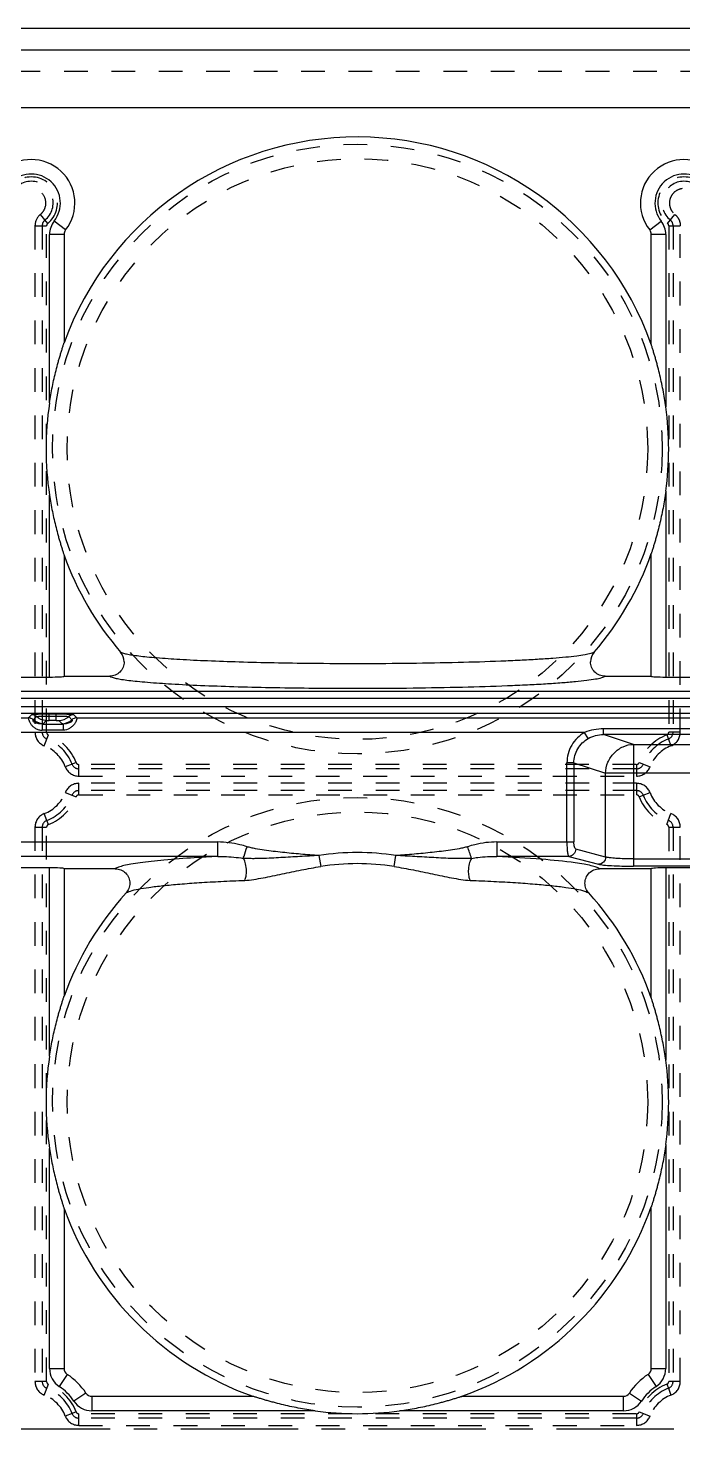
# Model space of a CAD drawing. Header units: millimetres. Extents: x -840 to 1682, y -9216 to -2117.
# Drawn here: x 79.5 to 124.6, y -2510.8 to -2414.3 of the extents above; entities that cross this region are included whole.
import ezdxf

# ---------------------------------------------------------------- set-up
doc = ezdxf.new("R2010")
doc.units = ezdxf.units.MM
doc.header["$LTSCALE"] = 16.335
doc.linetypes.add('CENTER', pattern=[0.6, 0.375, -0.075, 0.075, -0.075])
doc.linetypes.add('HIDDEN', pattern=[0.2, 0.1, -0.1])
doc.layers.get('0').update_dxf_attribs({"linetype": 'CONTINUOUS'})
doc.layers.add('DEFAULT_2', color=8, linetype='HIDDEN')

msp = doc.modelspace()

# ---------------------------------------------------------------- linework, layer by layer
at = {"color": 7, "linetype": 'Continuous'}
for p, q in [((54.686, -2414.331), (194.686, -2414.331)), ((54.686, -2415.831), (194.686, -2415.831)), ((194.686, -2419.831), (54.686, -2419.831)), ((82.081, -2428.243), (81.295, -2427.625)), ((122.329, -2428.243), (123.114, -2427.625)), ((80.974, -2440.16), (80.974, -2428.553)), ((81.974, -2428.553), (80.974, -2428.553)), ((81.974, -2428.553), (81.974, -2436.018)), ((122.436, -2436.125), (122.436, -2428.553)), ((123.436, -2428.553), (122.436, -2428.553)), ((123.436, -2428.553), (123.436, -2440.427)), ((123.436, -2446.236), (123.436, -2459.035)), ((80.974, -2459.035), (80.974, -2446.502)), ((81.974, -2450.644), (81.974, -2458.983)), ((122.436, -2458.983), (122.436, -2450.538)), ((78.474, -2459.035), (80.974, -2459.035)), ((81.974, -2458.983), (85.12, -2458.983)), ((119.252, -2458.983), (122.436, -2458.983)), ((123.436, -2459.035), (125.936, -2459.035)), ((76.15, -2460.006), (173.221, -2460.006)), ((173.221, -2460.505), (76.15, -2460.505)), ((75.789, -2461.056), (173.582, -2461.056)), ((173.582, -2461.556), (75.789, -2461.556)), ((79.731, -2461.632), (79.516, -2461.848)), ((80.949, -2462.024), (80.949, -2461.572)), ((80.949, -2461.572), (81.422, -2461.572)), ((81.422, -2462.024), (81.422, -2461.572)), ((82.856, -2461.848), (82.64, -2461.632)), ((75.844, -2461.848), (79.516, -2461.848)), ((79.855, -2461.981), (80.071, -2461.766)), ((80.46, -2462.273), (80.46, -2462.697)), ((80.46, -2462.273), (81.912, -2462.273)), ((80.534, -2462.249), (80.749, -2462.034)), ((80.949, -2461.723), (81.422, -2461.723)), ((81.422, -2462.024), (80.949, -2462.024)), ((81.623, -2462.034), (81.838, -2462.249)), ((81.912, -2462.273), (81.912, -2462.697)), ((82.301, -2461.766), (82.516, -2461.981)), ((82.856, -2461.848), (166.516, -2461.848)), ((119.141, -2462.993), (119.141, -2462.612)), ((130.23, -2462.612), (119.141, -2462.612)), ((117.845, -2462.847), (75.844, -2462.847)), ((81.912, -2462.697), (80.46, -2462.697)), ((118.091, -2463.27), (117.845, -2462.847)), ((130.23, -2462.993), (119.141, -2462.993)), ((121.22, -2463.672), (119.141, -2462.993)), ((121.22, -2463.672), (121.22, -2472.063)), ((121.22, -2463.672), (128.151, -2463.672)), ((116.623, -2470.399), (116.623, -2464.951)), ((117.106, -2464.951), (116.623, -2464.951)), ((117.106, -2464.951), (117.106, -2470.399)), ((117.106, -2464.951), (119.289, -2465.664)), ((119.289, -2471.435), (119.289, -2465.664)), ((130.083, -2465.664), (119.289, -2465.664)), ((74.845, -2470.399), (92.569, -2470.399)), ((92.569, -2471.396), (92.569, -2470.399)), ((111.803, -2470.399), (111.803, -2471.396)), ((111.803, -2470.399), (117.106, -2470.399)), ((99.54, -2471.331), (99.658, -2472.087)), ((104.714, -2472.087), (104.832, -2471.331)), ((119.289, -2471.435), (117.23, -2470.898)), ((92.569, -2471.396), (75.844, -2471.396)), ((80.974, -2472.17), (78.474, -2472.17)), ((80.974, -2485.16), (80.974, -2472.17)), ((81.974, -2472.24), (81.974, -2481.018)), ((85.509, -2472.24), (81.974, -2472.24)), ((116.747, -2471.396), (111.803, -2471.396)), ((116.747, -2471.396), (118.806, -2471.934)), ((122.436, -2472.24), (118.863, -2472.24)), ((121.22, -2471.564), (128.151, -2471.564)), ((128.152, -2472.063), (121.22, -2472.063)), ((122.436, -2481.125), (122.436, -2472.24)), ((123.436, -2472.17), (123.436, -2485.427)), ((125.936, -2472.17), (123.436, -2472.17)), ((80.974, -2506.655), (80.974, -2491.502)), ((123.436, -2491.236), (123.436, -2506.655)), ((81.974, -2495.644), (81.974, -2506.655)), ((122.436, -2506.655), (122.436, -2495.538)), ((80.974, -2506.655), (81.974, -2506.655)), ((122.436, -2506.655), (123.436, -2506.655)), ((82.199, -2507.073), (81.649, -2507.908)), ((122.211, -2507.073), (122.761, -2507.908)), ((83.482, -2508.356), (82.647, -2508.906)), ((83.9, -2508.581), (83.9, -2509.581)), ((83.9, -2508.581), (94.979, -2508.581)), ((109.393, -2508.581), (120.51, -2508.581)), ((120.51, -2509.581), (120.51, -2508.581)), ((120.928, -2508.356), (121.763, -2508.906)), ((99.281, -2509.581), (83.9, -2509.581)), ((120.51, -2509.581), (105.091, -2509.581))]:
    msp.add_line(p, q, dxfattribs=at)
at = {"color": 1, "linetype": 'CENTER', "ltscale": 1.320531}
msp.add_line((-26.47, -2510.831), (275.842, -2510.831), dxfattribs=at)
at = {"color": 7, "linetype": 'Continuous'}
for centre, radius, start, end in [((102.186, -2443.331), 21.494, 19.59012, 160.10915), ((79.724, -2426.388), 3, 321.78679, 218.21321), ((124.686, -2426.388), 3, 321.78679, 218.21321), ((79.724, -2426.388), 2, 321.78679, 218.21321), ((124.686, -2426.388), 2, 321.78679, 218.21321), ((82.474, -2428.553), 1.5, 141.78679, 180), ((121.936, -2428.553), 1.5, 0, 38.21321), ((82.474, -2428.553), 0.5, 141.78679, 180), ((121.936, -2428.553), 0.5, 0, 38.21321), ((102.186, -2443.331), 21.448, 171.49761, 188.50239), ((102.186, -2443.331), 21.448, 352.21628, 7.78372), ((102.186, -2443.331), 21.494, 199.89085, 220.64302), ((102.186, -2443.331), 21.494, 319.35698, 340.40988), ((85.117, -2457.985), 1.002, 0.21605, 40.71026), ((119.255, -2457.985), 1.002, 139.28714, 179.79701), ((79.73, -2462.133), 0.501, 47.0941, 89.82792), ((82.642, -2462.133), 0.501, 90.17224, 132.90601), ((79.516, -2462.348), 0.5, 47.14849, 90.01815), ((81.62, -2461.033), 1.001, 270.17208, 312.90041), ((82.857, -2462.35), 0.501, 90.06934, 132.76409), ((102.186, -2488.331), 17.205, 81.15389, 98.84612), ((-94.803, -2538.24), 215.44, 18.03883, 18.26353), ((98.311, -2589.227), 117.971, 92.7902, 93.57719), ((102.186, -2488.331), 16.44, 81.15388, 98.84612), ((102.186, -2488.331), 21.494, 137.86698, 160.10915), ((102.186, -2488.331), 21.494, 19.59012, 42.13302), ((102.186, -2488.331), 21.448, 171.49761, 188.50239), ((102.186, -2488.331), 21.448, 352.21628, 7.78372), ((102.186, -2488.331), 21.494, 199.89085, 250.40988), ((102.186, -2488.331), 21.494, 289.59012, 340.40988), ((82.474, -2506.655), 1.5, 180, 236.63299), ((82.474, -2506.655), 0.5, 180, 236.63299), ((121.936, -2506.655), 0.5, 303.36701, 0), ((121.936, -2506.655), 1.5, 303.36701, 0), ((79.724, -2510.831), 3.5, 33.36701, 56.63299), ((79.724, -2510.831), 4.5, 33.36701, 56.63299), ((124.686, -2510.831), 4.5, 123.36701, 146.63299), ((124.686, -2510.831), 3.5, 123.36701, 146.63299), ((83.9, -2508.081), 1.5, 213.36701, 270), ((83.9, -2508.081), 0.5, 213.36701, 270), ((120.51, -2508.081), 0.5, 270, 326.63299), ((120.51, -2508.081), 1.5, 270, 326.63299), ((102.186, -2488.331), 21.448, 262.21628, 277.78372)]:
    msp.add_arc(centre, radius, start, end, dxfattribs=at)
for centre, ratio, start_param, end_param in [((80.974, -2458.983), 0.052408, -1.570796, 0), ((123.436, -2458.983), 0.052408, -3.141593, -1.570796), ((80.974, -2472.24), 0.069927, 0, 1.570796), ((123.436, -2472.24), 0.069927, 1.570796, 3.141593)]:
    msp.add_ellipse(centre, major_axis=(1, 0), ratio=ratio, start_param=start_param, end_param=end_param, dxfattribs=at)
for points, knots in [([(80.974, -2440.16), (81.03, -2439.783), (81.129, -2439.22), (81.289, -2438.476), (81.422, -2437.923), (81.542, -2437.468), (81.643, -2437.109), (81.72, -2436.846), (81.797, -2436.591), (81.861, -2436.388), (81.908, -2436.236), (81.938, -2436.14), (81.96, -2436.073), (81.97, -2436.035), (81.974, -2436.022), (81.974, -2436.018)], [0, 0, 0, 0, 0.268055, 0.401906, 0.535335, 0.667755, 0.733199, 0.797696, 0.860541, 0.920166, 0.947632, 0.97209, 0.991051, 0.997106, 1, 1, 1, 1]), ([(123.436, -2440.427), (123.382, -2440.036), (123.287, -2439.453), (123.129, -2438.682), (122.997, -2438.109), (122.877, -2437.637), (122.775, -2437.264), (122.697, -2436.991), (122.618, -2436.726), (122.553, -2436.514), (122.504, -2436.355), (122.473, -2436.254), (122.451, -2436.183), (122.44, -2436.142), (122.436, -2436.129), (122.436, -2436.125)], [0, 0, 0, 0, 0.267252, 0.40073, 0.533832, 0.666016, 0.731402, 0.795907, 0.858868, 0.918789, 0.946517, 0.971347, 0.990766, 0.997019, 1, 1, 1, 1]), ([(123.436, -2446.236), (123.382, -2446.626), (123.287, -2447.21), (123.129, -2447.981), (122.997, -2448.554), (122.877, -2449.026), (122.775, -2449.398), (122.697, -2449.672), (122.618, -2449.937), (122.553, -2450.149), (122.504, -2450.307), (122.473, -2450.409), (122.451, -2450.48), (122.44, -2450.52), (122.436, -2450.534), (122.436, -2450.538)], [0, 0, 0, 0, 0.267252, 0.40073, 0.533832, 0.666016, 0.731402, 0.795907, 0.858868, 0.918789, 0.946517, 0.971347, 0.990766, 0.997019, 1, 1, 1, 1]), ([(80.974, -2446.502), (81.03, -2446.879), (81.129, -2447.442), (81.289, -2448.187), (81.422, -2448.739), (81.542, -2449.195), (81.643, -2449.554), (81.72, -2449.817), (81.797, -2450.072), (81.861, -2450.275), (81.908, -2450.426), (81.938, -2450.522), (81.96, -2450.59), (81.97, -2450.628), (81.974, -2450.64), (81.974, -2450.644)], [0, 0, 0, 0, 0.268055, 0.401907, 0.535335, 0.667755, 0.7332, 0.797696, 0.860542, 0.920167, 0.947633, 0.972091, 0.991051, 0.997106, 1, 1, 1, 1]), ([(98.994, -2458.106), (98.144, -2458.098), (96.493, -2458.074), (94.115, -2458.015), (91.948, -2457.939), (90.05, -2457.846), (88.661, -2457.753), (87.721, -2457.669), (87.155, -2457.607), (86.688, -2457.543), (86.323, -2457.479), (86.062, -2457.415), (85.923, -2457.363), (85.876, -2457.331)], [0, 0, 0, 0, 0.193711, 0.376028, 0.542147, 0.687715, 0.808955, 0.859451, 0.902742, 0.938583, 0.966769, 0.987203, 1, 1, 1, 1]), ([(118.495, -2457.331), (118.468, -2457.35), (118.395, -2457.384), (118.189, -2457.45), (117.817, -2457.524), (117.242, -2457.606), (116.498, -2457.684), (115.596, -2457.76), (114.543, -2457.83), (113.353, -2457.895), (111.53, -2457.975), (109.018, -2458.052), (105.803, -2458.108), (102.427, -2458.129), (100.139, -2458.118), (98.994, -2458.106)], [0, 0, 0, 0, 0.005052, 0.012249, 0.033258, 0.063072, 0.101418, 0.14792, 0.202062, 0.263262, 0.330832, 0.482033, 0.648962, 0.824205, 1, 1, 1, 1]), ([(86.119, -2457.981), (86.119, -2458.112), (86.068, -2458.375), (85.847, -2458.709), (85.513, -2458.93), (85.25, -2458.983), (85.12, -2458.983)], [0, 0, 0, 0, 0.249966, 0.499871, 0.749957, 1, 1, 1, 1]), ([(119.252, -2458.983), (119.121, -2458.983), (118.858, -2458.931), (118.525, -2458.708), (118.303, -2458.375), (118.252, -2458.112), (118.253, -2457.981)], [0, 0, 0, 0, 0.250021, 0.500041, 0.750019, 1, 1, 1, 1]), ([(85.12, -2458.983), (85.169, -2459.016), (85.316, -2459.069), (85.59, -2459.137), (85.974, -2459.204), (86.463, -2459.27), (87.056, -2459.335), (88.04, -2459.423), (89.493, -2459.52), (91.478, -2459.618), (93.744, -2459.697), (96.231, -2459.758), (97.957, -2459.783), (98.845, -2459.792)], [0, 0, 0, 0, 0.012926, 0.033471, 0.061745, 0.097653, 0.140986, 0.1915, 0.312732, 0.458249, 0.624227, 0.806463, 1, 1, 1, 1]), ([(98.845, -2459.792), (100.043, -2459.805), (102.436, -2459.816), (105.966, -2459.794), (109.329, -2459.735), (111.957, -2459.654), (113.863, -2459.571), (115.109, -2459.504), (116.21, -2459.43), (117.155, -2459.351), (117.934, -2459.269), (118.537, -2459.183), (118.928, -2459.106), (119.145, -2459.038), (119.223, -2459.002), (119.252, -2458.983)], [0, 0, 0, 0, 0.175711, 0.350871, 0.517713, 0.668843, 0.73639, 0.797581, 0.85173, 0.898259, 0.936653, 0.966538, 0.98764, 0.99489, 1, 1, 1, 1]), ([(79.731, -2461.632), (79.74, -2461.624), (79.78, -2461.618), (79.853, -2461.606), (79.969, -2461.597), (80.119, -2461.588), (80.299, -2461.581), (80.579, -2461.574), (80.799, -2461.572), (80.949, -2461.572)], [0, 0, 0, 0, 0.029601, 0.092329, 0.187723, 0.312203, 0.461295, 0.629785, 1, 1, 1, 1]), ([(81.422, -2461.572), (81.573, -2461.572), (81.792, -2461.574), (82.072, -2461.581), (82.252, -2461.588), (82.402, -2461.597), (82.518, -2461.606), (82.591, -2461.619), (82.632, -2461.624), (82.64, -2461.632)], [0, 0, 0, 0, 0.370147, 0.538646, 0.687723, 0.812138, 0.907639, 0.970708, 1, 1, 1, 1]), ([(79.516, -2461.848), (79.514, -2461.852), (79.515, -2461.866), (79.517, -2461.892), (79.526, -2461.932), (79.546, -2462.009), (79.592, -2462.129), (79.685, -2462.288), (79.828, -2462.444), (80.01, -2462.581), (80.226, -2462.673), (80.382, -2462.694), (80.46, -2462.697)], [0, 0, 0, 0, 0.009502, 0.028906, 0.058177, 0.097092, 0.20236, 0.338455, 0.494938, 0.661285, 0.830142, 1, 1, 1, 1]), ([(80.46, -2462.273), (80.413, -2462.273), (80.319, -2462.268), (80.181, -2462.245), (80.045, -2462.205), (79.929, -2462.158), (79.847, -2462.091), (79.843, -2462.03), (79.846, -2462), (79.851, -2461.984), (79.855, -2461.981)], [0, 0, 0, 0, 0.185891, 0.371914, 0.558687, 0.745612, 0.877645, 0.940311, 0.979401, 1, 1, 1, 1]), ([(80.071, -2461.766), (80.077, -2461.76), (80.106, -2461.756), (80.159, -2461.747), (80.243, -2461.741), (80.35, -2461.735), (80.48, -2461.729), (80.682, -2461.724), (80.84, -2461.723), (80.949, -2461.723)], [0, 0, 0, 0, 0.029274, 0.092369, 0.187885, 0.312296, 0.461356, 0.629843, 1, 1, 1, 1]), ([(80.534, -2462.249), (80.528, -2462.256), (80.502, -2462.264), (80.477, -2462.27), (80.46, -2462.273)], [0, 0, 0, 0, 0.342666, 1, 1, 1, 1]), ([(80.749, -2462.034), (80.751, -2462.033), (80.758, -2462.032), (80.779, -2462.028), (80.82, -2462.027), (80.88, -2462.024), (80.925, -2462.024), (80.949, -2462.024)], [0, 0, 0, 0, 0.031666, 0.099189, 0.32431, 0.637539, 1, 1, 1, 1]), ([(81.422, -2461.723), (81.531, -2461.723), (81.689, -2461.724), (81.891, -2461.729), (82.021, -2461.735), (82.129, -2461.741), (82.213, -2461.747), (82.266, -2461.756), (82.295, -2461.76), (82.301, -2461.766)], [0, 0, 0, 0, 0.370119, 0.538593, 0.68764, 0.812037, 0.907555, 0.97068, 1, 1, 1, 1]), ([(81.422, -2462.024), (81.447, -2462.024), (81.492, -2462.024), (81.552, -2462.027), (81.593, -2462.028), (81.614, -2462.032), (81.621, -2462.033), (81.623, -2462.034)], [0, 0, 0, 0, 0.362473, 0.675703, 0.900819, 0.968337, 1, 1, 1, 1]), ([(81.912, -2462.273), (81.895, -2462.27), (81.87, -2462.264), (81.844, -2462.255), (81.838, -2462.249)], [0, 0, 0, 0, 0.657459, 1, 1, 1, 1]), ([(82.856, -2461.848), (82.858, -2461.852), (82.857, -2461.866), (82.854, -2461.892), (82.846, -2461.932), (82.825, -2462.008), (82.78, -2462.13), (82.687, -2462.288), (82.543, -2462.445), (82.3, -2462.626), (82.066, -2462.697), (81.912, -2462.697)], [0, 0, 0, 0, 0.009516, 0.028957, 0.058379, 0.0975, 0.202835, 0.339241, 0.496322, 0.662937, 1, 1, 1, 1]), ([(82.516, -2461.981), (82.521, -2461.984), (82.526, -2462), (82.529, -2462.03), (82.524, -2462.091), (82.443, -2462.158), (82.327, -2462.204), (82.191, -2462.245), (82.052, -2462.268), (81.959, -2462.273), (81.912, -2462.273)], [0, 0, 0, 0, 0.020611, 0.059711, 0.122413, 0.253935, 0.441031, 0.627933, 0.814065, 1, 1, 1, 1]), ([(117.845, -2462.847), (117.663, -2462.955), (117.322, -2463.214), (116.926, -2463.72), (116.68, -2464.314), (116.624, -2464.74), (116.623, -2464.951)], [0, 0, 0, 0, 0.249957, 0.499976, 0.750109, 1, 1, 1, 1]), ([(117.106, -2464.951), (117.104, -2464.615), (117.286, -2463.927), (117.798, -2463.436), (118.091, -2463.27)], [0, 0, 0, 0, 0.499183, 1, 1, 1, 1]), ([(118.091, -2463.27), (118.25, -2463.179), (118.593, -2463.039), (118.96, -2462.992), (119.141, -2462.993)], [0, 0, 0, 0, 0.502647, 1, 1, 1, 1]), ([(119.289, -2465.664), (119.294, -2465.408), (119.403, -2464.893), (119.833, -2464.239), (120.467, -2463.792), (120.971, -2463.677), (121.22, -2463.672)], [0, 0, 0, 0, 0.252751, 0.504924, 0.754238, 1, 1, 1, 1]), ([(94.587, -2470.723), (94.424, -2470.671), (93.767, -2470.483), (93.081, -2470.399), (92.569, -2470.399)], [0, 0, 0, 0, 0.250392, 1, 1, 1, 1]), ([(111.803, -2470.399), (111.291, -2470.398), (110.604, -2470.483), (109.947, -2470.671), (109.785, -2470.723)], [0, 0, 0, 0, 0.749603, 1, 1, 1, 1]), ([(116.623, -2470.399), (116.623, -2470.521), (116.628, -2470.749), (116.649, -2471.019), (116.675, -2471.197), (116.695, -2471.293), (116.716, -2471.357), (116.736, -2471.39), (116.747, -2471.396)], [0, 0, 0, 0, 0.362106, 0.67404, 0.797636, 0.894339, 0.961535, 1, 1, 1, 1]), ([(117.23, -2470.898), (117.209, -2470.892), (117.168, -2470.836), (117.136, -2470.729), (117.111, -2470.575), (117.106, -2470.46), (117.106, -2470.399)], [0, 0, 0, 0, 0.126678, 0.347002, 0.649997, 1, 1, 1, 1]), ([(94.325, -2471.526), (94.342, -2471.475), (94.43, -2471.208), (94.517, -2470.94), (94.587, -2470.723)], [0, 0, 0, 0, 0.189141, 1, 1, 1, 1]), ([(99.54, -2471.331), (99.102, -2471.354), (98.227, -2471.398), (97.135, -2471.465), (96.262, -2471.512), (95.718, -2471.534), (95.284, -2471.546), (94.961, -2471.549), (94.641, -2471.543), (94.429, -2471.538), (94.325, -2471.526)], [0, 0, 0, 0, 0.251782, 0.503339, 0.628851, 0.753973, 0.816274, 0.87831, 0.939733, 1, 1, 1, 1]), ([(99.54, -2471.331), (99.119, -2471.304), (98.278, -2471.241), (97.23, -2471.142), (96.396, -2471.048), (95.777, -2470.965), (95.267, -2470.885), (94.871, -2470.802), (94.679, -2470.754), (94.587, -2470.722)], [0, 0, 0, 0, 0.253379, 0.506091, 0.631998, 0.757323, 0.88135, 0.941633, 1, 1, 1, 1]), ([(109.784, -2470.722), (109.691, -2470.754), (109.498, -2470.802), (109.102, -2470.886), (108.592, -2470.965), (107.973, -2471.048), (107.14, -2471.142), (106.092, -2471.241), (105.252, -2471.304), (104.832, -2471.331)], [0, 0, 0, 0, 0.058884, 0.119348, 0.243262, 0.368496, 0.494304, 0.74682, 1, 1, 1, 1]), ([(110.048, -2471.526), (109.943, -2471.538), (109.731, -2471.544), (109.412, -2471.548), (109.088, -2471.546), (108.654, -2471.535), (108.11, -2471.512), (107.237, -2471.465), (106.144, -2471.4), (105.269, -2471.351), (104.832, -2471.331)], [0, 0, 0, 0, 0.060295, 0.121678, 0.183731, 0.246035, 0.371152, 0.496667, 0.748222, 1, 1, 1, 1]), ([(117.23, -2470.898), (117.228, -2471.024), (117.126, -2471.281), (116.871, -2471.394), (116.747, -2471.396)], [0, 0, 0, 0, 0.505571, 1, 1, 1, 1]), ([(90.951, -2471.486), (90.253, -2471.53), (89.261, -2471.603), (88.018, -2471.726), (87.261, -2471.819), (86.631, -2471.915), (86.132, -2472.013), (85.77, -2472.113), (85.575, -2472.193), (85.509, -2472.24)], [0, 0, 0, 0, 0.38042, 0.540777, 0.67938, 0.795181, 0.887403, 0.955563, 1, 1, 1, 1]), ([(85.509, -2472.24), (85.639, -2472.24), (85.903, -2472.292), (86.236, -2472.515), (86.458, -2472.849), (86.508, -2473.113), (86.507, -2473.243)], [0, 0, 0, 0, 0.250053, 0.500063, 0.750028, 1, 1, 1, 1]), ([(92.569, -2471.396), (92.713, -2471.393), (93.301, -2471.396), (93.888, -2471.454), (94.324, -2471.526)], [0, 0, 0, 0, 0.246673, 1, 1, 1, 1]), ([(94.545, -2472.39), (94.545, -2472.228), (94.51, -2471.927), (94.402, -2471.64), (94.324, -2471.526)], [0, 0, 0, 0, 0.540355, 1, 1, 1, 1]), ([(94.421, -2473.04), (94.632, -2473.033), (95.059, -2472.98), (95.7, -2472.869), (96.351, -2472.738), (97.227, -2472.551), (98.327, -2472.318), (99.213, -2472.156), (99.658, -2472.087)], [0, 0, 0, 0, 0.118937, 0.241842, 0.366755, 0.492888, 0.746361, 1, 1, 1, 1]), ([(104.714, -2472.087), (105.159, -2472.156), (106.045, -2472.318), (107.145, -2472.551), (108.02, -2472.738), (108.671, -2472.869), (109.313, -2472.98), (109.74, -2473.033), (109.951, -2473.04)], [0, 0, 0, 0, 0.253636, 0.507105, 0.633236, 0.758146, 0.881054, 1, 1, 1, 1]), ([(110.047, -2471.526), (109.97, -2471.64), (109.861, -2471.927), (109.827, -2472.228), (109.827, -2472.39)], [0, 0, 0, 0, 0.459643, 1, 1, 1, 1]), ([(110.047, -2471.526), (110.194, -2471.502), (110.775, -2471.42), (111.364, -2471.388), (111.803, -2471.396)], [0, 0, 0, 0, 0.252966, 1, 1, 1, 1]), ([(117.191, -2471.833), (116.427, -2471.726), (114.631, -2471.555), (112.833, -2471.447), (111.803, -2471.396)], [0, 0, 0, 0, 0.428068, 1, 1, 1, 1]), ([(118.863, -2472.24), (118.797, -2472.194), (118.607, -2472.115), (118.253, -2472.016), (117.765, -2471.919), (117.396, -2471.862), (117.191, -2471.833)], [0, 0, 0, 0, 0.139269, 0.352007, 0.639377, 1, 1, 1, 1]), ([(117.865, -2473.243), (117.864, -2473.113), (117.914, -2472.849), (118.136, -2472.515), (118.469, -2472.292), (118.732, -2472.24), (118.863, -2472.24)], [0, 0, 0, 0, 0.249977, 0.499926, 0.749949, 1, 1, 1, 1]), ([(119.289, -2471.435), (119.286, -2471.561), (119.185, -2471.818), (118.929, -2471.931), (118.806, -2471.934)], [0, 0, 0, 0, 0.505559, 1, 1, 1, 1]), ([(118.806, -2471.934), (118.851, -2471.945), (118.963, -2471.965), (119.26, -2472.001), (119.751, -2472.033), (120.445, -2472.058), (120.952, -2472.063), (121.22, -2472.063)], [0, 0, 0, 0, 0.057769, 0.140451, 0.370942, 0.667812, 1, 1, 1, 1]), ([(121.22, -2471.564), (121.006, -2471.564), (120.599, -2471.559), (120.044, -2471.534), (119.651, -2471.502), (119.414, -2471.466), (119.324, -2471.446), (119.289, -2471.435)], [0, 0, 0, 0, 0.332043, 0.6287, 0.859077, 0.941757, 1, 1, 1, 1]), ([(86.246, -2473.912), (86.283, -2473.885), (86.381, -2473.834), (86.656, -2473.737), (87.144, -2473.627), (87.893, -2473.508), (88.852, -2473.394), (90.005, -2473.288), (91.338, -2473.192), (92.83, -2473.107), (93.875, -2473.061), (94.421, -2473.04)], [0, 0, 0, 0, 0.01672, 0.039841, 0.105893, 0.198177, 0.315661, 0.456734, 0.619417, 0.801457, 1, 1, 1, 1]), ([(86.507, -2473.243), (86.506, -2473.365), (86.459, -2473.61), (86.328, -2473.822), (86.246, -2473.912)], [0, 0, 0, 0, 0.500134, 1, 1, 1, 1]), ([(94.421, -2473.04), (94.464, -2472.946), (94.526, -2472.73), (94.545, -2472.508), (94.545, -2472.39)], [0, 0, 0, 0, 0.468295, 1, 1, 1, 1]), ([(109.827, -2472.39), (109.827, -2472.508), (109.846, -2472.73), (109.907, -2472.946), (109.951, -2473.04)], [0, 0, 0, 0, 0.531705, 1, 1, 1, 1]), ([(109.951, -2473.04), (110.496, -2473.061), (111.542, -2473.107), (113.034, -2473.192), (114.366, -2473.288), (115.52, -2473.394), (116.478, -2473.508), (117.227, -2473.627), (117.716, -2473.737), (117.99, -2473.834), (118.089, -2473.885), (118.126, -2473.912)], [0, 0, 0, 0, 0.198543, 0.380583, 0.543266, 0.684339, 0.801823, 0.894107, 0.960159, 0.98328, 1, 1, 1, 1]), ([(118.126, -2473.912), (118.044, -2473.822), (117.912, -2473.61), (117.866, -2473.365), (117.865, -2473.243)], [0, 0, 0, 0, 0.49988, 1, 1, 1, 1]), ([(80.974, -2485.16), (81.03, -2484.783), (81.129, -2484.22), (81.289, -2483.476), (81.422, -2482.923), (81.542, -2482.468), (81.643, -2482.109), (81.72, -2481.846), (81.797, -2481.591), (81.861, -2481.388), (81.908, -2481.236), (81.938, -2481.14), (81.96, -2481.073), (81.97, -2481.035), (81.974, -2481.022), (81.974, -2481.018)], [0, 0, 0, 0, 0.268055, 0.401906, 0.535335, 0.667755, 0.733199, 0.797696, 0.860541, 0.920166, 0.947632, 0.97209, 0.991051, 0.997106, 1, 1, 1, 1]), ([(123.436, -2485.427), (123.382, -2485.036), (123.287, -2484.453), (123.129, -2483.682), (122.997, -2483.109), (122.877, -2482.637), (122.775, -2482.264), (122.697, -2481.991), (122.618, -2481.726), (122.553, -2481.514), (122.504, -2481.355), (122.473, -2481.254), (122.451, -2481.183), (122.44, -2481.142), (122.436, -2481.129), (122.436, -2481.125)], [0, 0, 0, 0, 0.267252, 0.40073, 0.533832, 0.666016, 0.731402, 0.795907, 0.858868, 0.918789, 0.946517, 0.971347, 0.990766, 0.997019, 1, 1, 1, 1]), ([(80.974, -2491.502), (81.03, -2491.879), (81.129, -2492.442), (81.289, -2493.187), (81.422, -2493.739), (81.542, -2494.195), (81.643, -2494.554), (81.72, -2494.817), (81.797, -2495.072), (81.861, -2495.275), (81.908, -2495.426), (81.938, -2495.522), (81.96, -2495.59), (81.97, -2495.628), (81.974, -2495.64), (81.974, -2495.644)], [0, 0, 0, 0, 0.268055, 0.401907, 0.535335, 0.667755, 0.7332, 0.797696, 0.860542, 0.920167, 0.947633, 0.972091, 0.991051, 0.997106, 1, 1, 1, 1]), ([(123.436, -2491.236), (123.382, -2491.626), (123.287, -2492.21), (123.129, -2492.981), (122.997, -2493.554), (122.877, -2494.026), (122.775, -2494.398), (122.697, -2494.672), (122.618, -2494.937), (122.553, -2495.149), (122.504, -2495.307), (122.473, -2495.409), (122.451, -2495.48), (122.44, -2495.52), (122.436, -2495.534), (122.436, -2495.538)], [0, 0, 0, 0, 0.267252, 0.40073, 0.533832, 0.666016, 0.731402, 0.795907, 0.858868, 0.918789, 0.946517, 0.971347, 0.990766, 0.997019, 1, 1, 1, 1]), ([(99.281, -2509.581), (98.891, -2509.528), (98.308, -2509.432), (97.536, -2509.275), (96.964, -2509.143), (96.491, -2509.022), (96.119, -2508.92), (95.845, -2508.842), (95.581, -2508.764), (95.368, -2508.699), (95.21, -2508.65), (95.108, -2508.619), (95.037, -2508.596), (94.997, -2508.586), (94.983, -2508.581), (94.979, -2508.581)], [0, 0, 0, 0, 0.267252, 0.40073, 0.533832, 0.666016, 0.731402, 0.795907, 0.858868, 0.918789, 0.946517, 0.971347, 0.990766, 0.997019, 1, 1, 1, 1]), ([(105.091, -2509.581), (105.481, -2509.528), (106.064, -2509.432), (106.835, -2509.275), (107.408, -2509.143), (107.88, -2509.022), (108.253, -2508.92), (108.526, -2508.842), (108.791, -2508.764), (109.003, -2508.699), (109.162, -2508.65), (109.263, -2508.619), (109.334, -2508.596), (109.375, -2508.586), (109.388, -2508.581), (109.393, -2508.581)], [0, 0, 0, 0, 0.267252, 0.40073, 0.533832, 0.666016, 0.731402, 0.795907, 0.858868, 0.918789, 0.946517, 0.971347, 0.990766, 0.997019, 1, 1, 1, 1])]:
    msp.add_open_spline(points, degree=3, knots=knots, dxfattribs=at)
for points in [[(80.534, -2462.249), (80.291, -2462.249), (80.034, -2462.147), (79.855, -2461.981)], [(80.749, -2462.034), (80.506, -2462.033), (80.249, -2461.932), (80.071, -2461.766)], [(81.838, -2462.249), (82.081, -2462.249), (82.338, -2462.147), (82.516, -2461.981)], [(119.141, -2462.612), (118.702, -2462.612), (118.255, -2462.688), (117.845, -2462.847)]]:
    msp.add_open_spline(points, degree=3, dxfattribs=at)
at = {"layer": 'DEFAULT_2', "color": 8, "linetype": 'HIDDEN'}
for p, q in [((194.686, -2417.331), (54.686, -2417.331)), ((80.849, -2427.793), (80.349, -2427.168)), ((123.561, -2427.793), (124.061, -2427.168)), ((79.974, -2427.949), (79.974, -2462.839)), ((79.974, -2427.949), (80.774, -2427.949)), ((80.474, -2427.949), (80.474, -2462.839)), ((80.774, -2462.827), (80.774, -2427.949)), ((123.636, -2427.949), (123.636, -2462.839)), ((123.636, -2427.949), (124.436, -2427.949)), ((123.936, -2427.949), (123.936, -2462.839)), ((124.436, -2462.839), (124.436, -2427.951)), ((80.617, -2463.773), (80.902, -2463.026)), ((123.498, -2463.029), (123.614, -2463.306)), ((123.614, -2463.306), (123.793, -2463.773)), ((124.436, -2462.839), (123.636, -2462.839)), ((82.526, -2465.037), (82.059, -2465.215)), ((82.803, -2464.92), (82.526, -2465.037)), ((82.993, -2465.858), (82.993, -2465.058)), ((121.405, -2465.058), (82.993, -2465.058)), ((121.417, -2465.358), (82.993, -2465.358)), ((121.417, -2465.058), (121.417, -2465.858)), ((121.603, -2464.929), (122.351, -2465.215)), ((82.993, -2465.858), (121.417, -2465.858)), ((82.993, -2467.158), (82.993, -2466.358)), ((121.417, -2466.358), (82.993, -2466.358)), ((121.417, -2466.358), (121.417, -2467.158)), ((82.059, -2467.001), (82.806, -2467.287)), ((121.417, -2466.858), (82.993, -2466.858)), ((83.005, -2467.158), (121.417, -2467.158)), ((121.607, -2467.296), (121.884, -2467.179)), ((121.884, -2467.179), (122.351, -2467.001)), ((80.795, -2468.91), (80.617, -2468.443)), ((123.507, -2469.19), (123.793, -2468.443)), ((79.974, -2469.377), (79.974, -2507.562)), ((79.974, -2469.377), (80.774, -2469.377)), ((80.474, -2469.377), (80.474, -2507.562)), ((80.774, -2507.55), (80.774, -2469.377)), ((80.912, -2469.187), (80.795, -2468.91)), ((123.636, -2469.377), (124.436, -2469.377)), ((123.636, -2469.389), (123.636, -2507.562)), ((123.936, -2469.377), (123.936, -2507.562)), ((124.436, -2507.562), (124.436, -2469.377)), ((80.774, -2507.562), (79.974, -2507.562)), ((80.617, -2508.496), (80.902, -2507.749)), ((123.498, -2507.752), (123.614, -2508.029)), ((123.614, -2508.029), (123.793, -2508.496)), ((124.436, -2507.562), (123.636, -2507.562)), ((82.526, -2509.76), (82.059, -2509.938)), ((82.803, -2509.643), (82.526, -2509.76)), ((82.993, -2510.581), (82.993, -2509.781)), ((121.405, -2509.781), (82.993, -2509.781)), ((121.417, -2509.781), (121.417, -2510.581)), ((121.603, -2509.653), (122.351, -2509.938)), ((121.417, -2510.081), (82.993, -2510.081)), ((82.993, -2510.581), (121.417, -2510.581))]:
    msp.add_line(p, q, dxfattribs=at)
for centre, radius in [((102.186, -2443.331), 21), ((102.186, -2443.331), 20), ((102.186, -2488.331), 21), ((102.186, -2488.331), 20)]:
    msp.add_circle(centre, radius, dxfattribs=at)
for centre, radius, start, end in [((79.724, -2426.388), 1.8, 308.68219, 231.31781), ((79.724, -2426.388), 1.5, 308.68219, 231.31781), ((124.686, -2426.388), 1.8, 308.68219, 231.31781), ((124.686, -2426.388), 1.5, 308.68219, 231.31781), ((124.686, -2426.388), 1, 97.62704, 128.68219), ((80.969, -2427.948), 0.995, 128.71054, 180.06844), ((80.974, -2427.949), 0.5, 128.68219, 180), ((80.974, -2427.949), 0.2, 128.68219, 180), ((123.436, -2427.949), 0.2, 0, 51.31781), ((123.436, -2427.949), 0.5, 0, 51.31781), ((80.974, -2462.839), 1, 180, 249.07517), ((80.974, -2462.839), 0.5, 180, 249.07517), ((79.724, -2466.108), 3, 20.92483, 69.07517), ((79.724, -2466.108), 3.3, 21.01342, 69.07517), ((124.686, -2466.108), 3.3, 111.01342, 159.07517), ((124.686, -2466.108), 3, 110.92483, 159.07517), ((123.436, -2462.839), 0.5, 290.92483, 0), ((123.436, -2462.839), 1, 290.92483, 360), ((79.724, -2466.108), 2.5, 20.92483, 69.07517), ((124.686, -2466.108), 2.5, 110.92483, 159.07517), ((82.993, -2464.858), 1, 200.92483, 270), ((82.993, -2464.858), 0.5, 200.92483, 270), ((121.417, -2464.858), 0.5, 270, 339.07517), ((121.417, -2464.858), 1, 270, 339.07517), ((82.993, -2467.358), 1, 90, 159.07517), ((121.417, -2467.358), 1, 20.92483, 90), ((79.724, -2466.108), 2.5, 290.92483, 339.07517), ((79.724, -2466.108), 3, 290.92483, 339.07517), ((79.724, -2466.108), 3.3, 291.01342, 339.07517), ((82.993, -2467.358), 0.5, 90, 159.07517), ((121.417, -2467.358), 0.5, 20.92483, 90), ((124.686, -2466.108), 3.3, 201.01342, 249.07517), ((124.686, -2466.108), 3, 200.92483, 249.07517), ((124.686, -2466.108), 2.5, 200.92483, 249.07517), ((80.974, -2469.377), 1, 110.92483, 180), ((123.436, -2469.377), 1, 0, 69.07517), ((80.974, -2469.377), 0.5, 110.92483, 180), ((123.436, -2469.377), 0.5, 360, 69.07517), ((80.974, -2507.562), 1, 180, 249.07517), ((80.974, -2507.562), 0.5, 180, 249.07517), ((79.724, -2510.831), 3, 20.92483, 69.07517), ((79.724, -2510.831), 3.3, 21.01342, 69.07517), ((124.686, -2510.831), 3.3, 111.01342, 159.07517), ((124.686, -2510.831), 3, 110.92483, 159.07517), ((123.436, -2507.562), 0.5, 290.92483, 0), ((123.436, -2507.562), 1, 290.92483, 360), ((79.724, -2510.831), 2.5, 20.92483, 69.07517), ((124.686, -2510.831), 2.5, 110.92483, 159.07517), ((82.993, -2509.581), 1, 200.92483, 270), ((82.993, -2509.581), 0.5, 200.92483, 270), ((121.417, -2509.581), 0.5, 270, 339.07517), ((121.417, -2509.581), 1, 270, 339.07517)]:
    msp.add_arc(centre, radius, start, end, dxfattribs=at)
for points, knots in [([(80.347, -2427.171), (80.436, -2427.099), (80.591, -2426.923), (80.765, -2426.495), (80.685, -2425.884), (80.228, -2425.471), (79.777, -2425.369), (79.544, -2425.397), (79.435, -2425.43)], [0, 0, 0, 0, 0.125847, 0.251946, 0.500004, 0.748069, 0.874162, 1, 1, 1, 1]), ([(124.061, -2425.607), (123.944, -2425.7), (123.752, -2425.943), (123.652, -2426.394), (123.757, -2426.844), (123.952, -2427.084), (124.069, -2427.177)], [0, 0, 0, 0, 0.250023, 0.499961, 0.749909, 1, 1, 1, 1]), ([(125.308, -2427.171), (125.475, -2427.038), (125.727, -2426.651), (125.673, -2425.968), (125.219, -2425.455), (124.764, -2425.368), (124.553, -2425.396)], [0, 0, 0, 0, 0.250108, 0.500026, 0.749952, 1, 1, 1, 1]), ([(124.069, -2427.177), (124.183, -2427.268), (124.371, -2427.508), (124.436, -2427.804), (124.436, -2427.951)], [0, 0, 0, 0, 0.499875, 1, 1, 1, 1]), ([(80.774, -2462.827), (80.772, -2462.868), (80.794, -2462.955), (80.864, -2463.011), (80.902, -2463.026)], [0, 0, 0, 0, 0.49996, 1, 1, 1, 1]), ([(123.502, -2463.027), (123.541, -2463.015), (123.61, -2462.962), (123.636, -2462.879), (123.636, -2462.839)], [0, 0, 0, 0, 0.499817, 1, 1, 1, 1]), ([(82.805, -2464.925), (82.817, -2464.963), (82.87, -2465.032), (82.953, -2465.058), (82.993, -2465.058)], [0, 0, 0, 0, 0.499817, 1, 1, 1, 1]), ([(121.405, -2465.058), (121.446, -2465.06), (121.533, -2465.038), (121.589, -2464.968), (121.603, -2464.929)], [0, 0, 0, 0, 0.49996, 1, 1, 1, 1]), ([(83.005, -2467.158), (82.964, -2467.156), (82.877, -2467.178), (82.821, -2467.248), (82.806, -2467.287)], [0, 0, 0, 0, 0.49996, 1, 1, 1, 1]), ([(121.605, -2467.291), (121.593, -2467.253), (121.539, -2467.184), (121.457, -2467.158), (121.417, -2467.158)], [0, 0, 0, 0, 0.499817, 1, 1, 1, 1]), ([(80.907, -2469.189), (80.869, -2469.201), (80.8, -2469.254), (80.774, -2469.337), (80.774, -2469.377)], [0, 0, 0, 0, 0.499817, 1, 1, 1, 1]), ([(123.636, -2469.389), (123.638, -2469.348), (123.616, -2469.261), (123.546, -2469.205), (123.507, -2469.19)], [0, 0, 0, 0, 0.49996, 1, 1, 1, 1]), ([(80.774, -2507.55), (80.772, -2507.592), (80.794, -2507.678), (80.864, -2507.734), (80.902, -2507.749)], [0, 0, 0, 0, 0.49996, 1, 1, 1, 1]), ([(123.502, -2507.751), (123.541, -2507.738), (123.61, -2507.685), (123.636, -2507.603), (123.636, -2507.562)], [0, 0, 0, 0, 0.499817, 1, 1, 1, 1]), ([(82.805, -2509.648), (82.817, -2509.686), (82.87, -2509.755), (82.953, -2509.781), (82.993, -2509.781)], [0, 0, 0, 0, 0.500005, 1, 1, 1, 1]), ([(121.405, -2509.781), (121.446, -2509.783), (121.533, -2509.761), (121.589, -2509.691), (121.603, -2509.653)], [0, 0, 0, 0, 0.49996, 1, 1, 1, 1])]:
    msp.add_open_spline(points, degree=3, knots=knots, dxfattribs=at)

doc.saveas('drawing.dxf')
